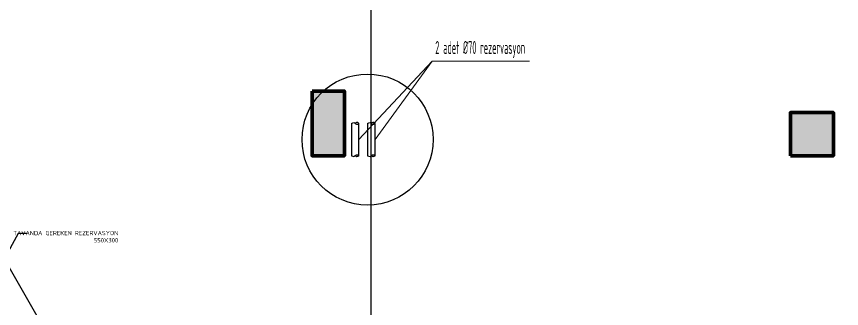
# Model space of a CAD drawing. Header units: centimetres. Extents: x 31 to 22766, y 238 to 3306.
# Drawn here: x 2092 to 2860, y 1180 to 1451 of the extents above; entities that cross this region are included whole.
import ezdxf
from ezdxf import colors
from ezdxf.entities.mleader import LeaderData, LeaderLine
from ezdxf.math import Vec2, Vec3
from ezdxf.xclip import XClip

# ---------------------------------------------------------------- set-up
doc = ezdxf.new("R2010")
doc.units = ezdxf.units.CM
doc.header["$XCLIPFRAME"] = 0
doc.linetypes.add('DASHED', pattern=[0.75, 0.5, -0.25])
for name, color, linetype, lineweight in [('00_BORDA_BETONARME', 5, 'Continuous', 70), ('00_BORDA_TARAMA', 5, 'Continuous', 9), ('M-HAP-DATA', 42, 'Continuous', 0)]:
    doc.layers.add(name, color=color, linetype=linetype, lineweight=lineweight)
doc.layers.add('M-VRF-BORU', color=3, linetype='Continuous')
doc.styles.add('MENFEZ', font='GENISO.shx')
doc.styles.get("Standard").update_dxf_attribs({"font": 'GENISO.shx'})

# ---------------------------------------------------------------- blocks, each defined once
blk = doc.blocks.new('BETONARME PLANI')
at = {"layer": '00_BORDA_TARAMA'}
h = blk.add_hatch(dxfattribs=at)
h.set_pattern_fill('ANSI36', color=256)
h.set_pattern_definition([(45, (25862.2684, -18283.2323), (1.68379802, 6.1739261), [7.9375, -1.5875, 0, -1.5875])])
h.paths.add_polyline_path([(37985.64, 1232.62), (37985.64, 1202.62), (37925.64, 1202.62), (37925.64, 1232.62)])
h.paths.add_polyline_path([(37955.64, 902.62), (37985.64, 902.62), (37985.64, 842.62), (37955.64, 842.62)])
h.paths.add_polyline_path([(37985.64, 1792.62), (37985.64, 1762.62), (37925.64, 1762.62), (37925.64, 1792.62)])
h.paths.add_polyline_path([(37090.64, 842.62), (37130.64, 842.62), (37130.64, 882.62), (37090.64, 882.62)])
h.paths.add_polyline_path([(37985.64, 352.62), (37985.64, 322.62), (37925.64, 322.62), (37925.64, 352.62)])
h.paths.add_polyline_path([(37090.64, 1272.62), (37130.64, 1272.62), (37130.64, 1312.62), (37090.64, 1312.62)])
h.paths.add_polyline_path([(37555.64, 1302.62), (37585.64, 1302.62), (37585.64, 1202.62), (37555.64, 1202.62)])
h.paths.add_polyline_path([(37100.64, 382.62), (37130.64, 382.62), (37130.64, 322.62), (37100.64, 322.62)])
h.paths.add_polyline_path([(37130.64, 1752.62), (37130.64, 1792.62), (37100.64, 1792.62), (37100.64, 1752.62)])
h.paths.add_polyline_path([(37585.64, 352.62), (37585.64, 322.62), (37525.64, 322.62), (37525.64, 352.62)])
h.paths.add_polyline_path([(37585.64, 842.62), (37560.64, 842.62), (37560.64, 992.62), (37585.64, 992.62)])
h.paths.add_polyline_path([(36035.64, 382.62), (36065.64, 382.62), (36065.64, 322.62), (36035.64, 322.62)])
h.paths.add_polyline_path([(36645.64, 1792.62), (36675.64, 1792.62), (36675.64, 1732.62), (36645.64, 1732.62)])
h.paths.add_polyline_path([(35505.64, 382.62), (35535.64, 382.62), (35535.64, 322.62), (35505.64, 322.62)])
h.paths.add_polyline_path([(36065.64, 1792.62), (36065.64, 1767.62), (35915.64, 1767.62), (35915.64, 1792.62)])
h.paths.add_polyline_path([(37585.64, 1792.62), (37585.64, 1762.62), (37525.64, 1762.62), (37525.64, 1792.62)])
h.paths.add_polyline_path([(36645.64, 382.62), (36675.64, 382.62), (36675.64, 322.62), (36645.64, 322.62)])
h.paths.add_polyline_path([(36645.64, 902.62), (36675.64, 902.62), (36675.64, 842.62), (36645.64, 842.62)])
h.paths.add_polyline_path([(36065.64, 1297.62), (36065.64, 1272.62), (35915.64, 1272.62), (35915.64, 1297.62)])
h.paths.add_polyline_path([(35565.64, 1302.62), (35565.64, 1272.62), (35505.64, 1272.62), (35505.64, 1302.62)])
h.paths.add_polyline_path([(36035.64, 902.62), (36065.64, 902.62), (36065.64, 842.62), (36035.64, 842.62)])
h.paths.add_polyline_path([(35505.64, 902.62), (35535.64, 902.62), (35535.64, 842.62), (35505.64, 842.62)])
h.paths.add_polyline_path([(34925.64, 352.62), (34925.64, 322.62), (34865.64, 322.62), (34865.64, 352.62)])
h.paths.add_polyline_path([(34865.64, 992.62), (34890.64, 992.62), (34890.64, 842.62), (34865.64, 842.62)])
h.paths.add_polyline_path([(34925.64, 1792.62), (34925.64, 1762.62), (34865.64, 1762.62), (34865.64, 1792.62)])
h.paths.add_polyline_path([(34925.64, 1302.62), (34925.64, 1272.62), (34865.64, 1272.62), (34865.64, 1302.62)])
h.paths.add_polyline_path([(36645.64, 1332.62), (36675.64, 1332.62), (36675.64, 1272.62), (36645.64, 1272.62)])
h.paths.add_polyline_path([(35505.64, 1762.62), (35505.64, 1792.62), (35565.64, 1792.62), (35565.64, 1762.62)])
at = {"layer": '00_BORDA_BETONARME', "lineweight": 70, "ltscale": 3}
for points in [[(36645.64, 902.62), (36675.64, 902.62), (36675.64, 842.62), (36645.64, 842.62)], [(37090.64, 842.62), (37130.64, 842.62), (37130.64, 882.62), (37090.64, 882.62)]]:
    blk.add_lwpolyline(points, close=True, dxfattribs=at)
blk = doc.blocks.new('DUVAR PLANI')
blk.add_blockref('BETONARME PLANI', (0, 5000))
blk = doc.blocks.new('REZERVASYON BOŞLUKLARI')
at = {"color": 6}
blk.add_lwpolyline([(2057.03, -1332.97), (2569.83, -2230.29), (2057.03, -1497.97)], dxfattribs=at)
blk = doc.blocks.new('G$C59B2B4D2')
at = {"color": 6}
blk.add_blockref('REZERVASYON BOŞLUKLARI', (-647.03, 1767.97), dxfattribs=at)
blk = doc.blocks.new('A$Ce276fa5c')
for p, q in [((-1303.38, -920), (-1303.38, -950)), ((-1296.38, -950), (-1296.38, -920)), ((-1288.43, -920), (-1288.43, -950)), ((-1281.43, -950), (-1281.43, -920))]:
    blk.add_line(p, q)
blk.add_circle((-1288.43, -935), 60.94)
for points in [[(-1303.38, -920), (-1301.05, -919.3), (-1298.68, -920.79), (-1296.38, -920)], [(-1296.38, -920), (-1298.57, -919.03), (-1299.93, -920)], [(-1288.43, -920), (-1286.1, -919.3), (-1283.73, -920.79), (-1281.43, -920)], [(-1281.43, -920), (-1283.61, -919.03), (-1284.97, -920)], [(-1303.38, -950), (-1301.05, -950.7), (-1298.68, -949.21), (-1296.38, -950)], [(-1296.38, -950), (-1298.57, -950.97), (-1299.93, -950)], [(-1288.43, -950), (-1286.1, -950.7), (-1283.73, -949.21), (-1281.43, -950)], [(-1281.43, -950), (-1283.61, -950.97), (-1284.97, -950)]]:
    blk.add_spline(points, degree=3)
at = {"layer": 'M-HAP-DATA', "color": 2}
for p, q in [((-1296.38, -935), (-1228.24, -862.06)), ((-1228.24, -862.06), (-1281.43, -935)), ((-1228.24, -862.06), (-1137.87, -862.06))]:
    blk.add_line(p, q, dxfattribs=at)
at = {"layer": 'M-HAP-DATA', "color": 2, "style": 'MENFEZ', "width": 0.5}
blk.add_text('2 adet %%C70 rezervasyon', height=12, dxfattribs=at).set_placement((-1225.41, -855.42))
blk = doc.blocks.new('G$CCD2FF134')
at = {"layer": 'M-VRF-BORU'}
blk.add_line((-1284.92, -1431.88), (-1284.92, -440), dxfattribs=at)
at = {"color": 3, "linetype": 'DASHED', "ltscale": 0.01}
ml = blk.add_multileader_mtext('Standard', dxfattribs=at)
ml.set_content('TAVANDA GEREKEN REZERVASYON\\P550X300', color=3)
ml.set_leader_properties()
ml.build(insert=Vec2(0, 0))
ctx = ml.context
ctx.base_point, ctx.plane_origin, ctx.plane_x_axis = Vec3(-1605.19, -1021.98), Vec3(-1616.7, -1037.84), Vec3(-1, 0)
ctx.text_align_type = 2
notes = []
notes.append((ctx, [(0, (1, 1, 0), (-1613.19, -1021.98), (1, 0), 8, [(0, [(-1628.33, -1050)], 0, [])])]))
ctx.mtext.insert, ctx.mtext.alignment, ctx.mtext.flow_direction = Vec3(-1520.37, -1019.98), 3, 5
for ctx, leaders in notes:
    for number, flags, end, landing, length, lines in leaders:
        leader = LeaderData()
        leader.index, (leader.has_last_leader_line, leader.has_dogleg_vector, leader.attachment_direction) = number, flags
        leader.last_leader_point, leader.dogleg_vector, leader.dogleg_length = Vec3(end), Vec3(landing), length
        for number, points, colour, breaks in lines:
            line = LeaderLine()
            line.index, line.vertices, line.color, line.breaks = number, Vec3.list(points), colors.encode_raw_color(colour), breaks
            leader.lines.append(line)
        ctx.leaders.append(leader)

msp = doc.modelspace()

# ---------------------------------------------------------------- block references
ref = msp.add_blockref('G$CCD2FF134', (3707.03, 2272.03))
XClip(ref).set_block_clipping_path([(-3470.0000000001, -1889.9999999982), (349.9999999999, 300.0000000019)])
for name, p in [('DUVAR PLANI', (-34278.61, -4520.59)), ('G$C59B2B4D2', (647.03, 832.03)), ('A$Ce276fa5c', (3707.03, 2272.03))]:
    msp.add_blockref(name, p)

doc.saveas('drawing.dxf')
